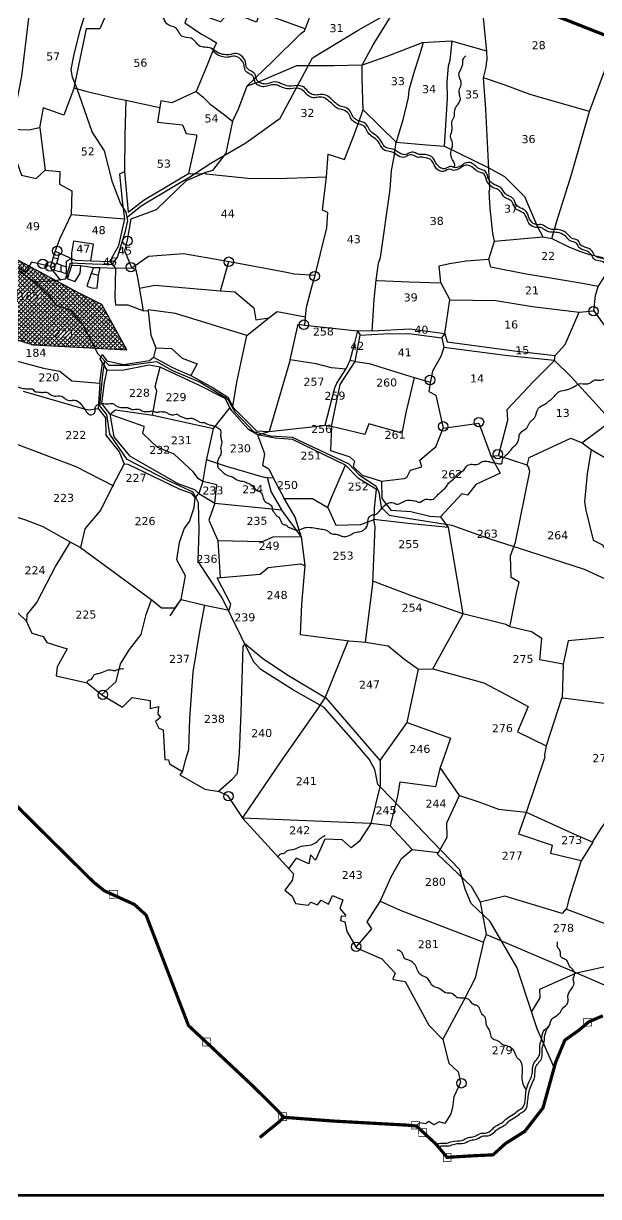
# Model space of a CAD drawing. Header units: inches. Extents: x 751857 to 764017, y 1648227 to 1660593.
# Drawn here: x 761081 to 762518, y 1648227 to 1651159 of the extents above; entities that cross this region are included whole.
import ezdxf
from ezdxf.enums import TextEntityAlignment as Align

# ---------------------------------------------------------------- set-up
doc = ezdxf.new("R2010")
doc.units = ezdxf.units.IN
doc.header["$MEASUREMENT"] = 0
doc.linetypes.add('ACAD_ISO02W100', pattern=[15, 12, -3])
for name, color, linetype in [('PLOT', 7, 'Continuous'), ('PLOT NO', 7, 'Continuous'), ('ROADS', 6, 'Continuous'), ('TANKS-STREAM', 4, 'Continuous'), ('VILLAGE', 30, 'Continuous'), ('VILLAGE BOUNDRY', 5, 'Continuous'), ('VILLAGE STONES', 240, 'Continuous')]:
    doc.layers.add(name, color=color, linetype=linetype)
doc.styles.get("Standard").update_dxf_attribs({"font": 'verdana_0.ttf'})

msp = doc.modelspace()

# ---------------------------------------------------------------- hatches: boundary and pattern name
at = {"layer": 'VILLAGE', "linetype": 'Continuous'}
h = msp.add_hatch(dxfattribs=at)
h.set_pattern_fill('SACNCR', color=256, scale=81.610896, angle=1.5303, style=0)
h.set_pattern_definition([(46.53031993, (7359.669, -7359.669), (-5.552641114, 5.263678017), []), (46.53031993, (7365.0774, -7359.525), (-5.552641114, 5.263678017), [0, -7.651021475])])
edge = h.paths.add_edge_path()
edge.add_line((760932.6, 1650409.6), (761105.7, 1650355.1))
edge.add_line((761105.7, 1650355.1), (761339.9, 1650343))
edge.add_line((761339.9, 1650343), (761277.2, 1650455.9))
edge.add_line((761277.2, 1650455.9), (761217.5, 1650486.4))
edge.add_line((761217.5, 1650486.4), (761017.3, 1650594.1))
edge.add_line((761017.3, 1650594.1), (760932.9, 1650409.4))

# ---------------------------------------------------------------- linework, layer by layer
at = {"layer": 'PLOT'}
for p, q in [((762257.7, 1650614.9), (762378.8, 1650625.7)), ((762378.8, 1650625.7), (762401, 1650621.3)), ((762244, 1650569.2), (762257.7, 1650614.9)), ((762401, 1650621.3), (762445.3, 1650599.4)), ((762445.3, 1650599.4), (762473, 1650588.3)), ((762249.1, 1650549.8), (762244, 1650569.2)), ((762473, 1650588.3), (762495.2, 1650581.2)), ((762495.2, 1650581.2), (762529, 1650573.4)), ((762333.2, 1650532.9), (762249.1, 1650549.8)), ((762516.5, 1650501.3), (762544.9, 1650544.2)), ((762478, 1650509.1), (762333.2, 1650532.9)), ((762516.5, 1650501.3), (762478, 1650509.1)), ((762505.9, 1650440.5), (762510.6, 1650478.7)), ((762510.6, 1650478.7), (762516.5, 1650501.3))]:
    msp.add_line(p, q, dxfattribs=at)
at = {"layer": 'PLOT', "color": 5, "const_width": 6}
msp.add_lwpolyline([(756654.3, 1652698.3), (764014, 1652698.3), (764014, 1648229.6), (756654.3, 1648229.6)], close=True, dxfattribs=at)
at = {"layer": 'PLOT'}
for points in [[(761173.7, 1651432.5), (761150.1, 1651268.1), (761144.4, 1651247), (761130.1, 1651251.8), (761099.6, 1651221.2), (761076.6, 1651026.6), (761050.4, 1650893.8), (760878.3, 1650900.4), (760731.2, 1650899.7), (760728.6, 1650910.4), (760706.5, 1650913.4), (760740, 1650957.8), (760764.7, 1651039.6), (760762.1, 1651103.4), (760788.3, 1651106.3), (760798.2, 1651149.4), (760896.3, 1651159.9), (760978.1, 1651288.9), (761150.4, 1651269.5)], [(762495.5, 1650938.5), (762416.5, 1650961.4), (762367, 1650975.7), (762347, 1650981), (762282.4, 1651005.1), (762230.4, 1651022.9), (762237.5, 1651049.7), (762237.8, 1651059.5), (762239.8, 1651067.7), (762239.1, 1651089.3), (762230.2, 1651171.9), (762228.2, 1651194.2), (762229, 1651209.5), (762230.4, 1651226.4), (762236.1, 1651258)], [(761335.6, 1651236.6), (761305.7, 1651194.1), (761294.4, 1651197.1), (761272.2, 1651145.2), (761238.3, 1651144.9), (761206.3, 1650993.4), (761182.4, 1650929.3), (761130.9, 1650947.9), (761121.5, 1650897.4), (761095.1, 1650891.9), (761050.3, 1650893.6)], [(761818.7, 1651224.7), (761815.1, 1651209.8), (761795.2, 1651171.5), (761785.2, 1651145.2), (761689.7, 1651179.2), (761672.8, 1651185.6), (761669.8, 1651181.1), (761663.7, 1651162.1), (761597.5, 1651187.7), (761591.6, 1651182.4), (761573.1, 1651162.7), (761496.3, 1651189.9), (761484.2, 1651160), (761525.7, 1651131.6), (761550.3, 1651118.9), (761563.7, 1651110.1), (761556.2, 1651094.6), (761537.5, 1651049), (761512.4, 1650988.9), (761529, 1650975.1), (761547.3, 1650957.1), (761556.6, 1650950.7), (761579.9, 1650932.5), (761603.4, 1650914.1)], [(762239.1, 1651089.3), (762162.5, 1651111.3), (762151, 1651114.6), (762077.4, 1651110.5), (761988.7, 1651076.2), (761927, 1651054.4), (761857, 1651053.1), (761763, 1651052.6), (761666.1, 1651010.8), (761639.6, 1651002.1), (761618.4, 1650946.3), (761603.4, 1650914.1), (761586.6, 1650834.8), (761553.6, 1650790.9), (761533.8, 1650785.1), (761537.8, 1650783.1), (761641.5, 1650771.9), (761678.6, 1650771.1), (761740, 1650771.9), (761838.2, 1650775.2), (761842.4, 1650832.2), (761883.1, 1650818.9), (761907.9, 1650883.2), (761930.1, 1650943), (761927.2, 1651021.3), (761927, 1651054.4), (761954.6, 1651105.2), (762003.7, 1651184.1)], [(761639.6, 1651002.1), (761703.2, 1651063.3), (761773.8, 1651133.8), (761783.3, 1651140.6), (761785.2, 1651145.2)], [(762079.8, 1651110.7), (762071.9, 1651085.4), (762055.5, 1651033.1), (762044.3, 1650991.7), (762042, 1650973.7), (762029, 1650918.1), (762012.6, 1650861.7), (761930.1, 1650943)], [(762012.6, 1650861.7), (762088.1, 1650855.5), (762132.9, 1650851.8), (762140.3, 1650971), (762139.5, 1651011.7), (762143.4, 1651053), (762147.4, 1651067.2), (762152.2, 1651114.3)], [(762401, 1650621.3), (762413.9, 1650664.4), (762449.9, 1650780.9), (762495.5, 1650938.5), (762535.3, 1651045.7), (762554.4, 1651121.3)], [(762257.7, 1650614.9), (762253.6, 1650633.4), (762246.7, 1650697.1), (762245.4, 1650724.9), (762244.7, 1650738.6), (762246.4, 1650744.8), (762236.4, 1650944.2), (762230.4, 1651022.9)], [(761207.2, 1650997.9), (761236.7, 1650989.3), (761307.4, 1650973.1), (761337.1, 1650966.8), (761421.9, 1650948.8)], [(761512.4, 1650988.9), (761452.3, 1650960.2), (761424.4, 1650965.7), (761416.5, 1650912.3), (761478.6, 1650904.9), (761487.9, 1650883.6), (761513.7, 1650880.4), (761513.7, 1650874.4), (761493.3, 1650783.5), (761524.9, 1650783.2), (761533.8, 1650785.1)], [(761337.1, 1650966.8), (761334.1, 1650879.4), (761333.4, 1650788.6), (761342.7, 1650687.2), (761382.5, 1650717.8)], [(761121.8, 1650897.4), (761135.9, 1650792), (761172.5, 1650788.3), (761171.5, 1650757.3), (761202.5, 1650740.4), (761200.4, 1650681), (761172.3, 1650620.8), (761159.6, 1650587.5), (761148.6, 1650551.4), (761101.3, 1650562.1), (761086.9, 1650536.6), (761016.8, 1650582.4), (760982, 1650608.9), (760970.7, 1650733), (760984.6, 1650824.7), (761042.1, 1650821.4), (761066, 1650808.2), (761076.5, 1650779.5), (761112.7, 1650771.2), (761136.2, 1650792.7)], [(761952.5, 1650389.5), (761957.4, 1650468.6), (761962.4, 1650517.4), (761968.1, 1650559.2), (761972.8, 1650574), (761997.1, 1650744), (762001, 1650791.1), (762007, 1650825.6), (762012.6, 1650861.7)], [(762132.9, 1650851.8), (762243.8, 1650797.9), (762283.1, 1650776), (762332.9, 1650725.9), (762365.6, 1650650.6), (762378.8, 1650625.7)], [(761164.9, 1650559.8), (761175.2, 1650554.5), (761189.2, 1650550.5), (761189, 1650564.2), (761201.5, 1650571.3), (761201.8, 1650554.5), (761224.3, 1650553.9), (761256.5, 1650549), (761271.9, 1650549), (761310.8, 1650547.1), (761352.2, 1650547.9), (761334.9, 1650590.6), (761341.5, 1650617.1), (761350.4, 1650670), (761413.5, 1650693.3), (761488.8, 1650766.1), (761533.8, 1650785.1)], [(761200.4, 1650681), (761334.6, 1650670.6), (761328.6, 1650715), (761322.2, 1650782.8), (761333.4, 1650788.6)], [(761352.2, 1650547.9), (761394, 1650576.8), (761481.2, 1650583.8), (761596, 1650563.3), (761738.7, 1650536.8), (761757.7, 1650532.9), (761810.3, 1650529.7), (761823.5, 1650583.5), (761839.4, 1650648.2), (761841.2, 1650686.1), (761828.6, 1650692.1), (761838.2, 1650775.2)], [(761382.5, 1650717.8), (761493.3, 1650783.5)], [(761160.3, 1650589.5), (761210.6, 1650567.3), (761249.7, 1650565.5), (761297.3, 1650563.4), (761319.3, 1650603.9), (761334.6, 1650670.6)], [(761249.7, 1650565.5), (761256, 1650607.4), (761206.1, 1650614.9), (761201.2, 1650584.2), (761201.5, 1650571.3)], [(761158.5, 1650552.2), (761164.9, 1650559.8), (761168.4, 1650570.2), (761153.9, 1650572.6)], [(761168.4, 1650570.2), (761171.3, 1650584.7)], [(761962.4, 1650517.4), (761965.3, 1650516), (762044.8, 1650513.2), (762123.5, 1650510), (762119.4, 1650553), (762145.2, 1650558.6), (762187.5, 1650565.5), (762244, 1650569.2)], [(761159.1, 1650541.8), (761158.5, 1650552.2), (761148.5, 1650547.7)], [(761148.6, 1650551.4), (761148.5, 1650547.7), (761174, 1650516.4)], [(761159.1, 1650541.8), (761175.2, 1650538.1), (761175.2, 1650554.5)], [(761175.2, 1650538.1), (761189.2, 1650533.2), (761189.2, 1650550.5)], [(761189.2, 1650533.2), (761191.1, 1650520.6), (761201.8, 1650554.5)], [(761191.1, 1650520.6), (761210.3, 1650514.1), (761223, 1650534.7), (761224.3, 1650553.9)], [(761256.5, 1650549), (761250.8, 1650533.4), (761239.6, 1650502.2), (761251.7, 1650497.8), (761265.6, 1650497.3), (761268.7, 1650529), (761250.8, 1650533.4)], [(761268.4, 1650529), (761273.3, 1650548.9)], [(761297.3, 1650563.4), (761310.8, 1650547.1)], [(761310.8, 1650547.1), (761309.6, 1650473.4), (761310.9, 1650455), (761342.3, 1650455), (761381, 1650440.7), (761367.9, 1650519.1), (761362.7, 1650542.8), (761352.2, 1650547.9)], [(761371.5, 1650497.4), (761409.3, 1650504.2), (761573.1, 1650490.3), (761594.1, 1650563.6)], [(761573.1, 1650490.3), (761609.2, 1650487.8), (761656.9, 1650447.9), (761661.6, 1650417.8), (761694.4, 1650422.6), (761714.8, 1650438.7), (761785.5, 1650425.3), (761788.1, 1650449.2), (761801.5, 1650500.6), (761810.3, 1650529.7)], [(762123.5, 1650510), (762146.6, 1650468.1), (762261, 1650465.9), (762353.1, 1650451), (762469.4, 1650437.2)], [(762133.6, 1650382.6), (762146.6, 1650468.1)], [(761604.2, 1650201.5), (761614, 1650262.3), (761639, 1650378.5), (761461, 1650434), (761392.7, 1650443), (761392.8, 1650439.4), (761381, 1650440.7)], [(761392.8, 1650439.4), (761399.2, 1650380), (761411.8, 1650347.8), (761406.2, 1650324.9)], [(761639, 1650378.5), (761694.4, 1650422.6)], [(761747.6, 1650317.7), (761767.8, 1650407.2), (761784.2, 1650404.6), (761785.5, 1650425.3)], [(762476.2, 1650110.6), (762515, 1650139.6), (762549.7, 1650165.1), (762503.6, 1650216), (762447.5, 1650277.5), (762407.8, 1650315.9), (762409.5, 1650328.5), (762434.5, 1650356.4), (762469.4, 1650437.2), (762505.9, 1650440.5), (762532.2, 1650404.8)], [(761784.2, 1650404.6), (761916.1, 1650390.4), (761906.5, 1650353.9), (761896.4, 1650316.1), (761886.8, 1650294.8)], [(761916.1, 1650390.4), (761922.7, 1650380), (761980.7, 1650382.6), (762043.8, 1650383.6), (762126.5, 1650372.7), (762133.6, 1650382.6), (762046.5, 1650394.7), (761952.5, 1650389.5), (761916.1, 1650390.4)], [(761834.6, 1650154.4), (761850.8, 1650151.4), (761872.6, 1650256.4), (761910.2, 1650314), (761922.7, 1650380)], [(762126.5, 1650372.7), (762131.2, 1650349), (762123.6, 1650326.6), (762103.4, 1650290), (762097.1, 1650260.7), (762093.8, 1650238.6), (762111.2, 1650230), (762129.9, 1650147.3), (762219.1, 1650159.8), (762250, 1650076.5)], [(762133.6, 1650382.6), (762139.8, 1650363.2), (762307.4, 1650340.4), (762409.5, 1650328.5)], [(761278.9, 1650310.8), (761273.3, 1650320.1), (761278.1, 1650330.9), (761289.3, 1650315.8), (761331.5, 1650306.6), (761396.1, 1650316.4), (761406.2, 1650324.9), (761451.6, 1650299.2), (761482.2, 1650285.9), (761499.2, 1650278.6), (761555.5, 1650248.2), (761591.5, 1650224.5), (761606, 1650198.3), (761663.7, 1650140.4), (761695.3, 1650138.8), (761831.8, 1650154.2), (761834.6, 1650154.4), (761859.2, 1650248.2), (761864.3, 1650259.3), (761886.8, 1650294.8), (761850.9, 1650298.1), (761812.2, 1650308), (761747.6, 1650317.7), (761695.3, 1650138.8)], [(761411.8, 1650347.8), (761451.3, 1650346.2), (761478, 1650322.5), (761515, 1650307.7), (761499.3, 1650278.5)], [(762407.8, 1650315.9), (762291.6, 1650328.2), (762131.2, 1650349)], [(761047.2, 1650319.9), (761131.4, 1650296.7), (761172, 1650289.6), (761202, 1650265.7), (761271.9, 1650259.9), (761267.5, 1650195.6)], [(761272, 1650260.1), (761278.9, 1650310.8), (761289.9, 1650292.3), (761282.9, 1650261.3), (761276.5, 1650208.5), (761297.3, 1650182), (761307.3, 1650125.7), (761346, 1650078.1), (761466.8, 1650009.1), (761508.9, 1649994.1), (761521.2, 1649982.4)], [(761403.3, 1650179.6), (761414.4, 1650239.8), (761410.3, 1650251.3), (761422.4, 1650299.9), (761395.6, 1650305), (761327.7, 1650291.6), (761289.9, 1650292.4)], [(761910.2, 1650314), (761896.4, 1650316.1)], [(761910.2, 1650314), (761945.1, 1650308.9), (762025.2, 1650284.1), (762057.5, 1650274), (762097.5, 1650262.4)], [(762268.2, 1650077.6), (762291.6, 1650167), (762289.7, 1650193.8), (762355.4, 1650263.9), (762407.8, 1650315.9)], [(762499.5, 1650093.7), (762609.3, 1650029.4), (762646.9, 1650027.2), (762679.4, 1650051), (762749.4, 1650047.8), (762753.1, 1650020.9), (762816.9, 1650015.5), (762832.2, 1650249.4), (762802.6, 1650298), (762767.2, 1650319.6)], [(761422, 1650300.1), (761520, 1650255), (761583.9, 1650221.8), (761597.2, 1650197.9)], [(762057.5, 1650274), (762047.4, 1650231.1), (762036.9, 1650189.7), (762026.6, 1650134.3), (761943.9, 1650157.6), (761934.2, 1650131), (761850.8, 1650151.4), (761848, 1650091.7), (761896.3, 1650075.8), (761908.1, 1650065), (761904.7, 1650051.5), (761927.6, 1650030), (761975.3, 1650014.4), (761976.1, 1649971.5), (761998.6, 1649942.5), (762048.8, 1649938.7), (762096.2, 1649927), (762123.4, 1649925.2)], [(761080.5, 1650239.5), (761233, 1650195.5), (761244, 1650192.8), (761267.6, 1650196.2), (761285.9, 1650173.1), (761287.4, 1650129.6), (761320.7, 1650087.6), (761333.1, 1650057.8), (761303, 1650000.8), (761274.8, 1649943.1), (761234.9, 1649895.9), (761223.9, 1649849), (761403.1, 1649716.9), (761426.1, 1649698.3), (761460.1, 1649698.3), (761475.3, 1649718.6), (761534, 1649704.4), (761594.9, 1649692.5), (761599.3, 1649707.5), (761564.8, 1649772.9), (761672.5, 1649782), (761692.2, 1649799.2), (761773.1, 1649807.8), (761784.4, 1649804.1), (761775.6, 1649706.9), (761772.2, 1649631.2), (761894.7, 1649615.7), (761935.9, 1649612.3), (761992, 1649603.2), (762034, 1649569.3), (762067.9, 1649544.6), (762104.3, 1649545.4), (762231.5, 1649510.4), (762300.8, 1649473.7), (762342.4, 1649451.5), (762315.1, 1649388.3), (762387.4, 1649353.1), (762382.8, 1649330.5), (762383.5, 1649324.6), (762337.7, 1649188.9), (762318.2, 1649133.5), (762402.2, 1649104.6), (762398, 1649084.7), (762474.6, 1649066.5), (762443.2, 1648970.3), (762437.5, 1648945.3), (762639.2, 1648869.7)], [(761559.6, 1649959.3), (761564.4, 1650005.2), (761529.2, 1650013.9), (761518.9, 1650020.5), (761505.4, 1650038.1), (761457.4, 1650082.1), (761414.9, 1650099.9), (761379.6, 1650133.5), (761382.7, 1650149.3), (761382.7, 1650151), (761311.7, 1650176.7), (761297, 1650181.9), (761310.8, 1650193.2), (761404.4, 1650179.7), (761555.6, 1650146.5)], [(761841, 1649948.4), (761852, 1649975.8), (761885.9, 1650054.9), (761753.5, 1650118.6), (761710.3, 1650121.9), (761666.2, 1650130.2), (761643.4, 1650144.2), (761620.8, 1650169), (761601.8, 1650190.4), (761596.9, 1650198.7), (761555.3, 1650146.4), (761553.7, 1650138.1), (761538, 1650066.5), (761528.8, 1650011.4), (761519.3, 1649983.7)], [(761666.2, 1650130.2), (761695.3, 1650138.8)], [(761666.2, 1650130.2), (761680.6, 1650090.3), (761683.5, 1650082.3), (761678.8, 1650054.4), (761694.2, 1650045.6), (761705.1, 1650023.2)], [(761975.3, 1650014.4), (762032.1, 1650021.2), (762039.3, 1650023.5), (762047.7, 1650041.9), (762076.3, 1650050.5), (762071.3, 1650067), (762104.5, 1650095.1), (762111.8, 1650100.5), (762129.9, 1650147.3)], [(761064.6, 1650107.1), (761212, 1650051.2), (761305.9, 1650002.7)], [(762339.7, 1650054.1), (762344.6, 1650073.8), (762448.3, 1650122), (762476.6, 1650110.3), (762499.5, 1650093.7), (762489.8, 1650032.9), (762483.1, 1649962.6), (762486, 1649942.5), (762504.3, 1649866.9), (762527.8, 1649855.9), (762564.8, 1649788.7), (762547.5, 1649752.7), (762582.4, 1649723.8)], [(761690.7, 1650023.7), (761685.5, 1650022.8), (761588.8, 1650051.7), (761538.4, 1650068)], [(762297.1, 1649654.1), (762312.9, 1649735), (762319.8, 1649762), (762299.9, 1649774.3), (762297.5, 1649828.3), (762310.1, 1649861.8), (762345.9, 1650038.8), (762342.9, 1650050.9), (762339.3, 1650054.5), (762268.2, 1650077.6), (762250, 1650076.5), (762271.7, 1650034.4), (762211.2, 1650006.7), (762190.9, 1649980), (762176, 1649983.1), (762123.4, 1649925.2), (762142.1, 1649898.8)], [(761331.7, 1650057.8), (761341.6, 1650057.3), (761449.6, 1650005.5), (761472, 1649994.4), (761500, 1649984.9), (761510.3, 1649972.6), (761519.3, 1649983.7), (761559.6, 1649959.6), (761726.9, 1649942.6), (761700.4, 1649989), (761690.7, 1650023.7), (761705.1, 1650023.2), (761732.2, 1649971.7), (761803.2, 1649971.6), (761841.3, 1649948.6), (761861.8, 1649904.8), (761924.4, 1649906), (761957, 1649919.2)], [(761957, 1649919.2), (761958, 1649946.8), (761963.5, 1649994), (761918.3, 1650021.1), (761885.9, 1650054.9)], [(761475.1, 1649718.5), (761486.4, 1649777.9), (761464, 1649818), (761471, 1649861), (761482.5, 1649895.5), (761496.3, 1649913.7), (761507.8, 1649948.6), (761510.1, 1649972.7)], [(761559.7, 1649959.5), (761544.6, 1649917), (761566.6, 1649866.6), (761572.7, 1649773.2)], [(761775.3, 1649876.2), (761760.4, 1649925), (761731.3, 1649972.7)], [(761011, 1649942.1), (761086, 1649917.8), (761129.4, 1649901.5), (761202.4, 1649860.3), (761224, 1649848.9)], [(761775.1, 1649876), (761726.6, 1649942.2)], [(762104, 1649545.4), (762160.8, 1649647.9), (762179.8, 1649682.7), (762142.7, 1649898.9), (762041.9, 1649908.6), (761955.7, 1649919), (761959.1, 1649900.2), (761953, 1649760.6)], [(761197.6, 1649862.7), (761161.8, 1649803.9), (761114.3, 1649712.6), (761089.5, 1649681.3), (761088.6, 1649665)], [(761565.8, 1649866.6), (761678, 1649864), (761705.1, 1649875.7), (761775, 1649876.2), (761784.4, 1649804.1)], [(762429.8, 1649557.2), (762371.4, 1649568.3), (762375.8, 1649621.6), (762350.2, 1649638.4), (762296.2, 1649650.9), (762286, 1649656.4), (762178.7, 1649683.2), (762052.7, 1649727.6), (761953.8, 1649765.1), (761935, 1649612)], [(761275.9, 1649481), (761312.6, 1649514.3), (761323.8, 1649557.7), (761346.2, 1649594.2), (761375.3, 1649631.1), (761387.9, 1649681.1), (761401.5, 1649717.7)], [(761447.5, 1649678.2), (761474.8, 1649718.2)], [(762943, 1649387.6), (762791.3, 1649416.9), (762688.5, 1649438.9), (762697.1, 1649541.3), (762706.4, 1649714.3), (762638.8, 1649718.8), (762582.4, 1649723.9), (762569.3, 1649627.4), (762441.6, 1649615.6), (762429.5, 1649557.6), (762426.9, 1649471.3)], [(761051.4, 1649700.8), (761088.2, 1649665.7), (761101.8, 1649634.4), (761130.4, 1649626.7), (761139.8, 1649611.1), (761190.3, 1649596), (761165.6, 1649550.5), (761163.4, 1649527.9), (761240.3, 1649510.5), (761277.1, 1649480.2), (761328.7, 1649449.5), (761352.9, 1649473.8), (761397.8, 1649466.8), (761398, 1649446.8), (761418.9, 1649451.5), (761417, 1649433.5), (761423.8, 1649423.9), (761411.3, 1649413.6), (761419.5, 1649396.9), (761430, 1649393.3), (761434.2, 1649319.1), (761443.2, 1649317.8), (761446.5, 1649308), (761478.8, 1649289.3), (761471.8, 1649280.7), (761534, 1649244.5), (761570.4, 1649238.6), (761591.2, 1649229.2), (761629.3, 1649171.8), (761755.6, 1649033.1), (761752.5, 1649016.2), (761734.1, 1648992), (761752.4, 1648977.4), (761761.1, 1648958.9), (761792.7, 1648955.3), (761799.5, 1648962.3), (761815.6, 1648956.1), (761825, 1648967.4), (761842.9, 1648957.5), (761853.1, 1648978.8), (761879.1, 1648967.9), (761871.6, 1648946.8), (761885.6, 1648930), (761884.6, 1648926.8), (761874.9, 1648927), (761873.4, 1648916.7), (761883.9, 1648913.6), (761888.8, 1648888.7), (761913.6, 1648848), (761976.7, 1648820.9), (762010.1, 1648784.9), (762004.3, 1648770.6), (762005.6, 1648769.1), (762034.6, 1648764.4), (762093.5, 1648655.1), (762128.9, 1648619.4), (762143.9, 1648560), (762167.1, 1648538.6), (762172.6, 1648511.7), (762156.7, 1648475.6), (762153, 1648448.9), (762148.6, 1648433), (762134, 1648408.9), (762119.8, 1648413.3), (762106.2, 1648406), (762093.7, 1648413.9), (762085.3, 1648408.4), (762070.2, 1648411), (762062.6, 1648402.6)], [(761479, 1649289.5), (761486.2, 1649317.1), (761494.3, 1649344.2), (761497.3, 1649421.3), (761505.5, 1649537.6), (761522.5, 1649643.8), (761534.1, 1649705.2)], [(761567.6, 1649239.1), (761602.7, 1649270), (761616.3, 1649284.3), (761621, 1649336), (761624.8, 1649436.8), (761630.2, 1649601.7), (761635.4, 1649608.5), (761678.6, 1649572.3), (761739.5, 1649531.5), (761836.2, 1649473), (761972.5, 1649315.6), (761972.4, 1649254.4), (761949.4, 1649159), (761628.3, 1649172), (761725.5, 1649315.9), (761815.2, 1649443.5), (761834.8, 1649473.1), (761892.3, 1649615.9)], [(761972.1, 1649316.3), (762039.8, 1649411.7), (762068.5, 1649544.7)], [(762502.7, 1649112.3), (762524.7, 1649146.6), (762533.3, 1649160), (762578.1, 1649224.3), (762625.3, 1649332), (762635.3, 1649358.4), (762678.7, 1649409.5), (762688.6, 1649438.9), (762428.8, 1649472.3), (762425.7, 1649471.5), (762387.3, 1649353.1)], [(762039.7, 1649411.8), (762148.2, 1649372.6), (762131.6, 1649323.7), (762121.2, 1649296.6), (762110.4, 1649250.3), (762021.8, 1649262.5), (762015.4, 1649228.2), (761997.3, 1649153.3), (761949.1, 1649159.1), (761935.3, 1649137.9), (761919.5, 1649113.8), (761899.8, 1649098.4), (761877.2, 1649118.1), (761833.9, 1649120.2), (761811, 1649067.5), (761798.2, 1649080.5), (761793.8, 1649058.6), (761762.7, 1649072), (761743.4, 1649045.7)], [(762052.4, 1649094.2), (762118, 1649086.7), (762140.1, 1649124.8), (762138.6, 1649160.8), (762170.7, 1649229.2), (762121.9, 1649298.6)], [(762170.8, 1649229.3), (762218.9, 1649213.3), (762268.2, 1649195.1), (762337.4, 1649187.5), (762450.6, 1649135.9), (762503.4, 1649112.6), (762474.4, 1649066)], [(761911.8, 1648849), (761951.6, 1648896.1), (761940.1, 1648913.3), (761972.3, 1648964.4), (762000.2, 1649025.7), (762025.4, 1649071.7), (762052.4, 1649094.2), (761996.5, 1649154.4)], [(761972.1, 1648964.5), (762022.5, 1648942.3), (762230.5, 1648862.8), (762238.1, 1648882.6), (762223.1, 1648962.1), (762200.2, 1649001.8), (762115.9, 1649082.7), (762117.4, 1649087)], [(762437.3, 1648945.4), (762427.2, 1648933.8), (762284.1, 1648977.5), (762222.3, 1648962.4)], [(762237.6, 1648881.9), (762456.8, 1648788.2), (762556.5, 1648744.7)], [(762128.9, 1648619), (762181.3, 1648716.5), (762210.2, 1648773.5), (762231, 1648863)]]:
    msp.add_lwpolyline(points, dxfattribs=at)
at = {"layer": 'ROADS'}
for points in [[(761340.1, 1650674.3), (761375.5, 1650703), (761460.4, 1650753.3), (761494.1, 1650773.3), (761549.4, 1650809.3), (761636.8, 1650860.1), (761722.4, 1650921.9), (761777.3, 1651024.5), (761803.3, 1651073), (761917.2, 1651141.7), (761976.7, 1651175.4), (762001.4, 1651195.4), (762027.6, 1651201.4), (762047.5, 1651211.8), (762101.3, 1651340.2)], [(761071.8, 1650539.6), (761108.9, 1650513.3), (761115.1, 1650513.2), (761163.6, 1650517.4), (761186.3, 1650520.7), (761194.6, 1650545.3), (761198.6, 1650560.7), (761254, 1650558), (761303.2, 1650556.3), (761316.6, 1650574.9), (761336.4, 1650639.3), (761341.8, 1650665.8), (761337.6, 1650687.1), (761323.8, 1650709.5), (761303.3, 1650762.3), (761283.6, 1650840.3), (761253.3, 1650888.2), (761215.8, 1650995.4), (761203.5, 1651024.7), (761200.1, 1651043.7), (761206.9, 1651078), (761223.3, 1651142.2), (761242.7, 1651205.9)], [(761108.9, 1650513.3), (761145.1, 1650479), (761161.5, 1650455.6), (761197.3, 1650442.9), (761229.4, 1650405.4), (761266.9, 1650332.8), (761294.2, 1650304.5), (761344.5, 1650304.3), (761413.3, 1650314.1), (761453.7, 1650291.1), (761522.6, 1650261.8), (761573.6, 1650230.9), (761591, 1650220.4), (761609.7, 1650187.7), (761643.3, 1650152.4), (761656.3, 1650138.7), (761699.3, 1650127.7), (761752.3, 1650124.7), (761834.5, 1650086.1), (761894, 1650058.2), (761920.3, 1650029.9), (761961.1, 1650002.7), (761969, 1649987.4), (761974.5, 1649949.8), (761994.7, 1649929.6), (762025, 1649924.8), (762114.4, 1649910.5), (762151.1, 1649904.7), (762246.6, 1649870.9), (762343, 1649839.7), (762481.9, 1649794.8), (762577.3, 1649750.7)], [(762407.1, 1648549.2), (762364.2, 1648645.9), (762321.9, 1648775.2), (762314.4, 1648798.4), (762247, 1648914.2), (762199.8, 1648958.7), (762184.4, 1648995.2), (762171.6, 1649043.1), (762080.9, 1649137.6), (762004.5, 1649217.1), (761966.3, 1649256.9), (761958.8, 1649294), (761945.2, 1649320.1), (761905.5, 1649365.4), (761832.5, 1649448.8), (761755.6, 1649491.9), (761674.3, 1649544.1), (761656.4, 1649562.4), (761625.2, 1649626.2), (761577.9, 1649722.9), (761517.3, 1649814.1), (761520.2, 1649892.5), (761518.9, 1649960.2), (761505.5, 1649987.1), (761439.9, 1650017.5), (761340.3, 1650068.7), (761296.8, 1650132.3), (761289.6, 1650180.9), (761271.9, 1650202.8), (761279.8, 1650281.5), (761284.4, 1650314.7)], [(762350.6, 1648687.6), (762371.9, 1648723.2), (762371.5, 1648745.1), (762462.7, 1648785.6), (762534.7, 1648801.9), (762591.3, 1648828.7), (762607.6, 1648829.6), (762613.8, 1648830.1)]]:
    msp.add_lwpolyline(points, dxfattribs=at)
at = {"layer": 'TANKS-STREAM'}
for points in [[(763230.6, 1650468.3), (763216.2, 1650471.4), (763202.5, 1650469.8), (763189.4, 1650471.4), (763178.4, 1650476.4), (763169.1, 1650477.8), (763155, 1650477), (763146.7, 1650477), (763133.1, 1650485.2), (763116.5, 1650487.8), (763096.1, 1650486.4), (763076.2, 1650494.3), (763069.6, 1650495.9), (763057.6, 1650496.6), (763049.7, 1650495.5), (763027.8, 1650500.2), (763022.3, 1650502.4), (763012.8, 1650502.9), (762993.5, 1650500.6), (762978.1, 1650504.9), (762958.7, 1650507.9), (762952.5, 1650507.2), (762939.5, 1650514.5), (762930, 1650515.2), (762917.8, 1650515), (762904.3, 1650520.7), (762879, 1650520.9), (762875.2, 1650518.3), (762863.6, 1650516.8), (762854.5, 1650515.8), (762844.5, 1650517.2), (762832.6, 1650515.9), (762823.3, 1650512.9), (762804.8, 1650514), (762793.2, 1650513.6), (762780.4, 1650509.2), (762772.3, 1650507.7), (762764, 1650510.1), (762753.6, 1650509.6), (762738.6, 1650506.8), (762720.7, 1650510.9), (762698.8, 1650509.2), (762687.1, 1650510.9), (762676.9, 1650512), (762660.4, 1650512.8), (762643.2, 1650513.3), (762634.3, 1650516.6), (762626.6, 1650519.5), (762618.5, 1650521.1), (762609.1, 1650520.7), (762597.5, 1650523.7), (762583.9, 1650527.1), (762558.1, 1650534.5), (762551.3, 1650540.2), (762549.6, 1650542.8), (762539.5, 1650548), (762535.3, 1650557.1), (762518.9, 1650565.3), (762505.2, 1650571.2), (762498, 1650583), (762479.2, 1650593), (762469, 1650598.9), (762463.1, 1650609.2), (762446.6, 1650615.2), (762441.2, 1650620.5), (762428.5, 1650631.6), (762411.2, 1650636.6), (762392.6, 1650638.2), (762380.7, 1650644.7), (762373.9, 1650648.5), (762360.9, 1650649), (762343.8, 1650659.4), (762334.9, 1650679.8), (762323.2, 1650689), (762311.6, 1650695), (762303.4, 1650709.9), (762299.3, 1650715.5), (762288, 1650721.5), (762280.6, 1650727), (762269, 1650742.1), (762257.2, 1650747.4), (762245.9, 1650754.8), (762240.1, 1650761.3), (762231.8, 1650782.1), (762216.6, 1650788.3), (762210.3, 1650792.6), (762198.3, 1650802), (762187.2, 1650804.5), (762180.6, 1650802.7), (762172.5, 1650797.2), (762167.2, 1650794.1), (762152.7, 1650791.9), (762146, 1650794.4), (762131.9, 1650789.1), (762124.1, 1650789.1), (762110.4, 1650799.1), (762097, 1650819.4), (762087.7, 1650822.4), (762075, 1650824.6), (762065.4, 1650824.3), (762057.1, 1650828.3), (762044.8, 1650829.5), (762032.8, 1650824.1), (762017.7, 1650827.5), (761999.9, 1650837.9), (761983.6, 1650841.3), (761970.7, 1650858.3), (761962.6, 1650868.4), (761954.2, 1650874.6), (761942.8, 1650884.7), (761935.4, 1650897.9), (761927.1, 1650904.5), (761918.6, 1650907.3), (761910.3, 1650910.6), (761900.3, 1650919.9), (761893.7, 1650932.5), (761879.4, 1650942.9), (761865.2, 1650946.8), (761855.5, 1650954.7), (761845.2, 1650964), (761830.4, 1650973.7), (761814.5, 1650973.6), (761801.9, 1650973.6), (761790.6, 1650979.7), (761779.4, 1650991.5), (761768.8, 1650996.2), (761740.4, 1650995.4), (761722.5, 1651001), (761712.2, 1651005.1), (761689, 1651002), (761681.9, 1651000.5), (761669.9, 1651003.3), (761660.5, 1651010.4), (761655.4, 1651026.1), (761641.5, 1651035.3), (761635, 1651042.2), (761632.2, 1651055.2), (761629.2, 1651063), (761609.5, 1651076.7), (761590.8, 1651074.1), (761576.4, 1651075.8), (761558.9, 1651086.4), (761552.1, 1651095), (761523.1, 1651101.5), (761509.1, 1651114.7), (761500.1, 1651121.6), (761477.1, 1651127), (761462, 1651147.4), (761439.2, 1651157.4), (761430.1, 1651173.4), (761420.2, 1651180.8), (761408.6, 1651187.8), (761400.9, 1651210.4), (761394.6, 1651219.7), (761388.8, 1651224.8), (761386.2, 1651229.6)], [(762156.2, 1650798.8), (762158.8, 1650803.6), (762156, 1650812.5), (762150.2, 1650823.7), (762148.9, 1650836), (762153.2, 1650857.7), (762152.1, 1650864.1), (762147.9, 1650875.2), (762150.6, 1650886.5), (762152.1, 1650896.2), (762151.6, 1650913.6), (762157.6, 1650927.1), (762159.4, 1650945.7), (762164.1, 1650953.4), (762172.8, 1650968.6), (762170.9, 1650980.5), (762169.8, 1650991.4), (762174, 1651003.1), (762173.8, 1651015.6), (762169, 1651031.7), (762178.6, 1651056.8), (762179, 1651067.9), (762181.7, 1651072.9), (762186.1, 1651077.5)], [(759580.7, 1651010.1), (759589.4, 1651005.4), (759603.6, 1651005.4), (759618.3, 1650999.1), (759626.6, 1650992.2), (759633.1, 1650989.8), (759643.9, 1650989.6), (759662.6, 1650980.1), (759667.6, 1650976.6), (759676.4, 1650973.7), (759687.8, 1650974.1), (759698.6, 1650966.9), (759705.3, 1650959.9), (759718.1, 1650956.1), (759724.3, 1650954), (759734.4, 1650946.1), (759739.3, 1650938.1), (759750.1, 1650931.7), (759759.1, 1650930.5), (759770, 1650917.9), (759775.5, 1650911.4), (759788.6, 1650904.6), (759814.3, 1650884.4), (759821.2, 1650879.7), (759825.5, 1650877.5), (759831.6, 1650871.2), (759846.5, 1650865.1), (759856, 1650853.8), (759863.1, 1650847.6), (759872.4, 1650840.2), (759870.2, 1650830.6), (759876.7, 1650815.4), (759881.6, 1650804.2), (759882.3, 1650795.1), (759893.1, 1650789.2), (759897.6, 1650783.2), (759899.2, 1650776.7), (759906.9, 1650769.1), (759912.2, 1650768.5), (759917, 1650768.6), (759922.2, 1650768.7), (759932, 1650771.7), (759939.7, 1650771.2), (759943.9, 1650768.8), (759955.6, 1650767.5), (759960.4, 1650768.5), (759976.5, 1650758.4), (759975.5, 1650747.7), (759977.2, 1650740.2), (759974.5, 1650730.5), (759975.1, 1650723), (759973.6, 1650710.6), (759977.9, 1650703.3), (759981.5, 1650696.2), (759989.1, 1650688.7), (759997.1, 1650686.5), (760002, 1650678.4), (760004.1, 1650662.7), (760004.8, 1650650.7), (760004.5, 1650642.3), (760007.9, 1650635.8), (760008.5, 1650630.1), (760012.8, 1650625.4), (760016.3, 1650614.7), (760019.4, 1650608.9), (760030.1, 1650606.9), (760044.8, 1650599.1), (760049.4, 1650593.9), (760065.6, 1650589.2), (760071.6, 1650587.4), (760079.5, 1650582.1), (760086.5, 1650578.2), (760089.8, 1650575.5), (760094.5, 1650574.1), (760105.5, 1650569.2), (760111.2, 1650566.3), (760119.6, 1650565.8), (760125.9, 1650564.1), (760132.1, 1650560.8), (760136.5, 1650554.9), (760139.1, 1650552.1), (760141.8, 1650549.7), (760146.5, 1650547.5), (760152.6, 1650546.3), (760157.1, 1650542.6), (760160.2, 1650538.8), (760163.7, 1650536.1), (760171.1, 1650529), (760175.8, 1650528), (760185, 1650522.9), (760194.3, 1650518.8), (760205.1, 1650522.2), (760213.1, 1650523.3), (760225, 1650523.6), (760234.9, 1650529.9), (760244, 1650533.7), (760253.4, 1650534.9), (760263.3, 1650532.9), (760272.6, 1650536.9), (760277.8, 1650537.9), (760288, 1650538.5), (760295.4, 1650538.7), (760303.9, 1650537.3), (760323.6, 1650532), (760341.8, 1650538.7), (760352.2, 1650538.4), (760361.6, 1650535.6), (760366.5, 1650533.9), (760371, 1650533.7), (760375.1, 1650533.8), (760381.2, 1650536.6), (760386.9, 1650537.8), (760392.1, 1650537.9), (760403.3, 1650537.2), (760406.9, 1650535.9), (760422.5, 1650542.5), (760427.3, 1650543.3), (760446.5, 1650540.7), (760455.7, 1650542.7), (760466.8, 1650547.6), (760478.2, 1650550.1), (760488.6, 1650548.8), (760494.8, 1650546.4), (760502.7, 1650546.7), (760516.1, 1650551.3), (760529.3, 1650555.2), (760540.5, 1650558.7), (760545.3, 1650557.6), (760552.9, 1650556.5), (760558.5, 1650555.5), (760563.6, 1650551.2), (760569.2, 1650543.4), (760573, 1650534.9), (760579.2, 1650524.7), (760581.5, 1650520.5), (760581.8, 1650511.9), (760579.6, 1650501.5), (760579.5, 1650486.8), (760580.7, 1650478.3), (760579.6, 1650470.1), (760576.6, 1650464.2), (760574.1, 1650446.7), (760575.2, 1650435.8), (760574.8, 1650428.1), (760572.4, 1650422.5), (760572.9, 1650403.3), (760573.1, 1650390.6), (760575.9, 1650377), (760576.3, 1650372.9), (760576.9, 1650368.6), (760576.8, 1650357.4), (760580.6, 1650348.8), (760580.6, 1650343.8), (760581.8, 1650339.7), (760583, 1650337.2), (760584.4, 1650331.4), (760587.1, 1650326), (760594.3, 1650327.1), (760598.5, 1650327.9), (760604.5, 1650326.9), (760608.5, 1650326.9), (760620.8, 1650334.7), (760628.3, 1650336.8), (760634, 1650337.7), (760641.1, 1650340.4), (760647, 1650344.4), (760656, 1650349), (760670.9, 1650351.5), (760677.8, 1650353.4), (760693.6, 1650347.1), (760704.8, 1650348.1), (760709.9, 1650349.3), (760722.1, 1650348.4), (760725.7, 1650346.9), (760732.9, 1650346), (760742.8, 1650337.6), (760754.8, 1650332.9), (760767.3, 1650333), (760772.5, 1650331), (760779, 1650328.3), (760786.9, 1650322.2), (760799.6, 1650316.3), (760810, 1650312.2), (760817.7, 1650308.2), (760823.5, 1650301.8), (760831, 1650297.5), (760841.6, 1650296.6), (760854.4, 1650285.4), (760859.8, 1650282.2), (760871.4, 1650280.8), (760877.6, 1650277.4), (760882.6, 1650274.9), (760891.4, 1650273.4), (760896.4, 1650273.4), (760906.2, 1650268.8), (760914.6, 1650263.7), (760920.4, 1650258.9), (760924.5, 1650256.5), (760934.9, 1650256.2), (760945.5, 1650251), (760950.4, 1650245.6), (760958.4, 1650240), (760961.6, 1650238.5), (760978.7, 1650237.6), (760982.5, 1650237.5), (760990.4, 1650234.3), (760993, 1650232.5), (761000.5, 1650228.7), (761010.8, 1650227.9), (761016.1, 1650225.5), (761023.6, 1650225), (761026.4, 1650226.9), (761026.3, 1650235.6), (761025.5, 1650242.7), (761025.6, 1650248), (761026, 1650253.1), (761027, 1650254.6), (761031.6, 1650254.9), (761041.9, 1650251.2), (761059.4, 1650251.9), (761073.9, 1650248.3), (761081.1, 1650246.6), (761087.7, 1650245.5), (761092.9, 1650245.3), (761105.8, 1650243.4), (761109, 1650239.1), (761113.3, 1650238), (761120, 1650237.2), (761129.3, 1650236.6), (761140.9, 1650236.4), (761148.9, 1650231), (761158.6, 1650227.5), (761176.4, 1650227.2), (761189.4, 1650217.8), (761203.2, 1650216.9), (761209.3, 1650217.2), (761225.3, 1650206.4), (761235.3, 1650193.1), (761243.5, 1650182.6), (761247.3, 1650180.4), (761249.3, 1650180.1), (761250.3, 1650180.2), (761255.1, 1650182.4), (761258.6, 1650184.7), (761260.5, 1650195.2), (761260.8, 1650198.7), (761264.2, 1650204.5), (761270.7, 1650207.5), (761281.9, 1650208.6), (761289.6, 1650207.8), (761297.7, 1650208.9), (761306.3, 1650207.9), (761312.9, 1650202.7), (761336.7, 1650198.7), (761341.7, 1650198.4), (761353.4, 1650194.1), (761357.3, 1650193.9), (761369.5, 1650194.4), (761379.1, 1650189.5), (761386.9, 1650188.7), (761396, 1650189), (761405.2, 1650189.9), (761414.2, 1650186.8), (761419, 1650187.7), (761430.9, 1650188.2), (761436, 1650187.5), (761445.4, 1650182.3), (761451.1, 1650180.2), (761456.4, 1650180.5), (761463, 1650182.3), (761470, 1650178.6), (761479.1, 1650175), (761485.2, 1650172.2), (761495.4, 1650171.6), (761504.3, 1650171.6), (761527.7, 1650161.2), (761530.8, 1650161.5), (761539.3, 1650158.3), (761548, 1650154.8), (761556.8, 1650152.8), (761566.7, 1650148.1), (761574.3, 1650138.2), (761573.9, 1650130.8), (761574, 1650125.2), (761576.1, 1650116.7), (761576.7, 1650111.4), (761573.7, 1650097), (761574.8, 1650089.7), (761573, 1650079), (761566.8, 1650066.3), (761566.2, 1650056.7), (761567.2, 1650048.6), (761570.1, 1650045.3), (761576.9, 1650040), (761583.9, 1650033), (761588.1, 1650030.5), (761604.7, 1650024.3), (761621.4, 1650015.2), (761632, 1650013.9), (761641.9, 1650009.3), (761649.9, 1650005.8), (761661.1, 1649993.8), (761666.3, 1649990.3), (761674.4, 1649986.6), (761684.9, 1649963.4), (761686.8, 1649962.2), (761697.7, 1649956.6), (761701.4, 1649951.2), (761702.9, 1649943.6), (761710.1, 1649932.4), (761713, 1649928.6), (761719.2, 1649924.7), (761728.8, 1649907.4), (761738, 1649904.3), (761744.6, 1649899), (761747.4, 1649898.2), (761757.6, 1649893.8), (761765.3, 1649892.3), (761778.2, 1649896.3), (761787.9, 1649898.9), (761807.5, 1649898.1), (761815.3, 1649896.7), (761828.5, 1649894.4), (761842.6, 1649889.4), (761849.6, 1649884.1), (761862.5, 1649881.8), (761870.5, 1649879.5), (761877.2, 1649876.8), (761887.2, 1649876.4), (761892, 1649878.2), (761898.3, 1649880.3), (761906.8, 1649885.6), (761919.7, 1649888.1), (761926.5, 1649889.5), (761932, 1649893.6), (761939.7, 1649901.8), (761942.1, 1649918.6), (761950.9, 1649929.6), (761960.4, 1649931.6), (761969.9, 1649939.1), (761987.4, 1649957), (762002.5, 1649961.4), (762013.6, 1649957.5), (762039.4, 1649967.1), (762051.4, 1649966.5), (762062.7, 1649964.3), (762068.6, 1649961.9), (762085.4, 1649969.3), (762105.2, 1649969.8), (762112.1, 1649976.5), (762122.2, 1649986.5), (762137.7, 1650001.5), (762141, 1650006.9), (762162.8, 1650027.7), (762165.5, 1650032.5), (762178.5, 1650040.2), (762186.9, 1650050.3), (762189.3, 1650053.2), (762194.1, 1650055.7), (762199.8, 1650056.9), (762210.6, 1650056), (762216.5, 1650057.2), (762220.9, 1650059.6), (762224.9, 1650062.5), (762236, 1650064.6), (762242.1, 1650064), (762251.1, 1650061.7), (762258.1, 1650060.7), (762276.7, 1650060.3), (762277.8, 1650067.4), (762287.4, 1650080.5), (762295.6, 1650088.5), (762307.2, 1650102.2), (762314.7, 1650109.4), (762319.2, 1650125.7), (762323.4, 1650135.6), (762337.1, 1650146.1), (762341.6, 1650151.9), (762344.5, 1650158.6), (762348.5, 1650163.9), (762354, 1650169.1), (762358.8, 1650174.4), (762366.7, 1650195.7), (762371.8, 1650200.6), (762387.7, 1650209.4), (762393.7, 1650214.7), (762400.3, 1650219.5), (762419.9, 1650238.8), (762439.6, 1650243.4), (762444.9, 1650245.1), (762452.9, 1650248.9), (762462.4, 1650254.5), (762469.4, 1650257.8), (762488.2, 1650257.7), (762500.5, 1650262.7), (762508.8, 1650267.8), (762518, 1650266.8), (762536.2, 1650272.5), (762548.2, 1650279.6), (762554.9, 1650281.7), (762561, 1650285.2), (762573.8, 1650298.5), (762595.9, 1650295.1), (762602.4, 1650294.8), (762618.6, 1650300.2), (762627.9, 1650304.6), (762654.8, 1650298.8), (762671.7, 1650305.6), (762686.6, 1650305), (762700.6, 1650317.8), (762714, 1650321.4), (762729.5, 1650329.1), (762743.5, 1650328.7), (762749.9, 1650324.6), (762765, 1650313.9), (762779.6, 1650303.3), (762784.7, 1650297.3), (762801.6, 1650288.1), (762806.4, 1650281.9), (762813.3, 1650280.4), (762818.7, 1650282.3), (762821.2, 1650286.8), (762821.1, 1650292.1), (762827.3, 1650301.3), (762834.1, 1650309.4), (762838.7, 1650314.1), (762845.4, 1650316.4), (762856.6, 1650314.7), (762862, 1650315.7), (762869.2, 1650317.3), (762893, 1650320.9), (762910.3, 1650321), (762918.7, 1650323.3), (762938.3, 1650319), (762955.7, 1650314.9), (762963.1, 1650314.8), (762977, 1650321.8), (762983, 1650324.9), (762995.8, 1650323.3), (763003.3, 1650326), (763014.5, 1650335.1), (763021.4, 1650339.4), (763035.9, 1650339.4), (763042.2, 1650342.8), (763051.3, 1650351.2), (763058.2, 1650355.9), (763079.3, 1650361.8), (763087.2, 1650372.9), (763095.7, 1650380.2), (763100.2, 1650383.5), (763108, 1650391.2), (763117.7, 1650390.3), (763127.5, 1650386.6), (763139.4, 1650390.7), (763154.6, 1650390.8), (763168.2, 1650387), (763183.5, 1650390.7), (763194, 1650389.3), (763201.2, 1650393.3), (763207.2, 1650394.2), (763216.5, 1650397), (763226.8, 1650401.4), (763231.7, 1650409.2), (763241.9, 1650415.2)], [(761239.4, 1649510.7), (761243.4, 1649516.9), (761251, 1649520), (761258.7, 1649531.1), (761269, 1649534), (761287.2, 1649540.9), (761299.9, 1649543.3), (761310, 1649541), (761316.5, 1649544), (761332.4, 1649546)], [(761717.7, 1649074.7), (761722.2, 1649082.4), (761732.4, 1649085), (761739.6, 1649090.4), (761758.3, 1649095.1), (761775.8, 1649102.3), (761801, 1649106.1), (761819.2, 1649118.1), (761826.6, 1649125), (761833.9, 1649128.6), (761835, 1649129.5)], [(762337.6, 1648493.5), (762331.2, 1648503.4), (762327.7, 1648541.2), (762322, 1648566.3), (762314.6, 1648573.1), (762308.3, 1648588.3), (762285.2, 1648604), (762279.6, 1648605.2), (762267.5, 1648615.3), (762254.2, 1648619.6), (762244.9, 1648644.2), (762238, 1648654.7), (762235.5, 1648672.4), (762226, 1648683.6), (762220.8, 1648696.6), (762214.7, 1648704), (762207.2, 1648705.7), (762193.9, 1648719), (762174.9, 1648722.6), (762164, 1648724.5), (762152.2, 1648734.1), (762135.2, 1648736), (762120.1, 1648746.9), (762104.4, 1648752.3), (762091.2, 1648771.1), (762073.1, 1648781.3), (762059.6, 1648805.4), (762044.2, 1648817.2), (762033.7, 1648821.6), (762027.4, 1648835.5), (762020, 1648841.2), (762015.2, 1648842.8)], [(762112.4, 1648356.7), (762119.5, 1648359.6), (762138.6, 1648360.1), (762152.5, 1648364.5), (762176, 1648367), (762192.6, 1648374), (762207.1, 1648376.7), (762225, 1648385.1), (762235.5, 1648385.3), (762252.3, 1648395.1), (762260.6, 1648402.3), (762279, 1648412.5), (762288.7, 1648422), (762305.1, 1648432.3), (762317, 1648441.5), (762327.9, 1648448.6), (762335.1, 1648474.2), (762342.1, 1648508.3), (762352.2, 1648533.1), (762355, 1648557.3), (762370.2, 1648580.2), (762371, 1648603), (762375.6, 1648620.1), (762380.4, 1648640), (762395.8, 1648655.6), (762398.6, 1648666.2), (762412.6, 1648678.5), (762422.4, 1648687.4), (762426.6, 1648695.3), (762438.2, 1648705.8), (762441.9, 1648714.8), (762441.4, 1648727.9), (762452.8, 1648749.3), (762456.5, 1648762), (762454.5, 1648770.9), (762458, 1648780), (762453.1, 1648794.7), (762447, 1648800.2), (762441.3, 1648812), (762434.7, 1648819.5), (762424.4, 1648824.8), (762421.4, 1648841.8), (762415.2, 1648850.7), (762415.1, 1648856.5), (762415.6, 1648863.6)]]:
    msp.add_spline(points, degree=3, dxfattribs=at)
for points, knots in [([(763234.3, 1650475.1), (763229.5, 1650476.6), (763220.2, 1650479.6), (763206.5, 1650475.8), (763193.1, 1650477), (763183.3, 1650483.8), (763171.1, 1650484.9), (763160.8, 1650484.1), (763147.5, 1650482.6), (763137.3, 1650494.2), (763118.8, 1650495.6), (763099, 1650490), (763084.7, 1650500.3), (763071.6, 1650503.1), (763062.6, 1650504), (763048.7, 1650500.9), (763036.4, 1650504.6), (763025, 1650510), (763013.1, 1650510.1), (762998.2, 1650505.2), (762980.7, 1650512.5), (762967, 1650516.3), (762953.1, 1650512.4), (762945.4, 1650522.6), (762932.8, 1650522.1), (762920.3, 1650520.3), (762905.6, 1650530.3), (762888, 1650532.5), (762877.1, 1650523.2), (762868, 1650524.2), (762857.9, 1650521.8), (762847.6, 1650524.8), (762836.9, 1650523.4), (762824.4, 1650517.7), (762810.9, 1650521.1), (762796, 1650521.1), (762786, 1650516.4), (762775.7, 1650513.3), (762767.2, 1650518.1), (762755.6, 1650516.5), (762741.3, 1650511.1), (762723.4, 1650520.8), (762705.8, 1650514.3), (762691.3, 1650518), (762678.5, 1650519), (762664, 1650520.2), (762649.2, 1650518.4), (762638.4, 1650523.3), (762630.4, 1650526.4), (762621.9, 1650528.6), (762611.9, 1650526.5), (762600.6, 1650531), (762583.5, 1650534.9), (762566.8, 1650537.4), (762555.8, 1650545.1), (762552.2, 1650552.4), (762541.3, 1650552.3), (762539.9, 1650568.4), (762523.5, 1650571.8), (762507.5, 1650575.8), (762502.2, 1650593.9), (762486, 1650598.6), (762471.1, 1650604.1), (762468.1, 1650620.4), (762451.9, 1650618.6), (762443, 1650629.9), (762432.7, 1650639.9), (762414.8, 1650644.6), (762397.4, 1650642.7), (762386.1, 1650650.3), (762376.3, 1650657.2), (762362, 1650653.6), (762344, 1650665.2), (762342.1, 1650686), (762327.9, 1650696.3), (762312.5, 1650700.7), (762309.3, 1650714.1), (762302.2, 1650724.4), (762292.5, 1650727.3), (762281.1, 1650735.1), (762276, 1650749.9), (762260.3, 1650753.5), (762250.7, 1650760.3), (762239.9, 1650770.8), (762240.7, 1650791.5), (762222.3, 1650792.9), (762211.9, 1650800.8), (762203.9, 1650809.2), (762192.4, 1650812.1), (762183.1, 1650809.6), (762177.3, 1650804.5), (762168.6, 1650799.3), (762158.6, 1650796.5), (762147.3, 1650803.9), (762138.2, 1650795), (762124.5, 1650795.5), (762110.6, 1650806.4), (762106.5, 1650826.1), (762090.2, 1650829.3), (762080, 1650832.5), (762068.9, 1650829.6), (762060.3, 1650836.5), (762047.7, 1650838), (762036.3, 1650828.2), (762018.8, 1650834.1), (762006.2, 1650846.9), (761983.8, 1650845.1), (761976.3, 1650863.3), (761967.4, 1650875.1), (761956.6, 1650882.2), (761945.2, 1650890.4), (761941.1, 1650904.2), (761931.6, 1650911.7), (761922.2, 1650913.9), (761912.3, 1650917.5), (761902.8, 1650926.3), (761898.3, 1650941.1), (761884.5, 1650950.9), (761868.8, 1650951.6), (761858.9, 1650962.1), (761848.1, 1650971.4), (761835.3, 1650982.8), (761819.2, 1650980.3), (761805.3, 1650979.1), (761792.5, 1650986.4), (761785.3, 1650998.4), (761767.1, 1651006.1), (761747, 1650999.2), (761728.5, 1651006.4), (761712.4, 1651014.8), (761697.9, 1651010.2), (761684, 1651006.3), (761673.7, 1651009.5), (761661, 1651016.9), (761662.3, 1651035.5), (761646.6, 1651039.8), (761636.8, 1651049.5), (761636.9, 1651060.6), (761631.5, 1651074.8), (761615, 1651087.4), (761596, 1651079.4), (761577.6, 1651081.1), (761562.1, 1651087), (761556.4, 1651095.1), (761550.3, 1651096.2), (761550.3, 1651096.2)], [0, 0, 0, 0, 14.780723, 28.709658, 41.929035, 54.049308, 63.568361, 77.74385, 86.061208, 102.036947, 118.923637, 139.433866, 160.949531, 167.784171, 179.831506, 187.89252, 210.341734, 216.346636, 225.92552, 245.432207, 261.50856, 281.281756, 287.472378, 302.443821, 312.036282, 324.35622, 339.035786, 364.514786, 369.08412, 380.869711, 389.988076, 400.115536, 412.175628, 421.969103, 440.586766, 452.291702, 465.877967, 474.156469, 482.873838, 493.350258, 508.66703, 527.079433, 549.226931, 561.057451, 571.393149, 587.958506, 605.225601, 614.806519, 623.045384, 631.398834, 640.781793, 652.866804, 666.949916, 693.916091, 702.874266, 705.927506, 717.363088, 727.459807, 745.885043, 760.848553, 774.735904, 796.100206, 807.990075, 819.906196, 837.568284, 845.160473, 862.091984, 880.213938, 898.940302, 912.581348, 920.438998, 933.510909, 953.684881, 975.990501, 990.956822, 1004.095858, 1021.184229, 1028.197294, 1040.978912, 1050.194708, 1069.369316, 1082.444856, 1095.931586, 1104.714076, 1127.24339, 1143.685176, 1151.372849, 1166.635646, 1178.112309, 1184.971845, 1194.887595, 1200.974776, 1215.724023, 1222.869396, 1238.006111, 1245.894191, 1262.966559, 1287.392477, 1297.243035, 1310.123478, 1319.779166, 1329.08156, 1341.530244, 1354.687201, 1370.220379, 1390.970364, 1407.695261, 1429.194897, 1442.185567, 1452.652439, 1467.94754, 1483.161348, 1493.776763, 1502.849791, 1511.865156, 1525.512513, 1539.761311, 1557.51321, 1572.399235, 1584.929926, 1598.872856, 1616.668891, 1632.715366, 1645.298654, 1658.265376, 1674.619084, 1686.298496, 1714.766166, 1733.68448, 1744.770634, 1768.31681, 1775.650693, 1787.984596, 1799.893774, 1816.445209, 1833.14915, 1842.674342, 1856.099966, 1864.417637, 1888.569991, 1907.558616, 1922.110925, 1942.654629, 1953.693752, 1959.945089, 1959.945089, 1959.945089, 1959.945089]), ([(762118.6, 1648350.2), (762120.9, 1648351.3), (762129, 1648355.4), (762143.7, 1648351.2), (762161.2, 1648360.7), (762181.2, 1648357.1), (762197.2, 1648369), (762215.5, 1648368.4), (762227.7, 1648380.4), (762245.1, 1648377), (762256.7, 1648386.6), (762268.6, 1648398.8), (762284.5, 1648402.9), (762295.4, 1648418), (762310.9, 1648424), (762322, 1648435.2), (762339.8, 1648443), (762341.1, 1648471.6), (762345, 1648499.7), (762361.6, 1648524.8), (762356.4, 1648553.5), (762381.4, 1648570.6), (762374.4, 1648595.5), (762383.6, 1648613.8), (762382.5, 1648636.2), (762394.9, 1648654), (762391.8, 1648648.2), (762394.9, 1648654)], [0, 0, 0, 0, 7.718777, 26.891039, 41.57219, 65.265944, 83.476695, 98.238984, 118.113917, 128.694371, 148.206102, 159.248443, 180.398963, 194.080821, 213.512195, 228.626005, 241.667825, 268.419531, 303.34433, 330.267191, 354.749671, 382.471223, 405.381006, 423.143775, 443.740473, 465.760667, 476.376391, 476.376391, 476.376391, 476.376391])]:
    msp.add_open_spline(points, degree=3, knots=knots, dxfattribs=at)
at = {"layer": 'VILLAGE', "linetype": 'Continuous'}
msp.add_lwpolyline([(760932.6, 1650409.6), (761105.7, 1650355.1), (761339.9, 1650343), (761277.2, 1650455.9), (761217.5, 1650486.4), (761017.3, 1650594.1), (760932.9, 1650409.4)], dxfattribs=at)
at = {"layer": 'VILLAGE BOUNDRY', "linetype": 'ACAD_ISO02W100', "ltscale": 2, "const_width": 8}
for points in [[(762554.4, 1651121.3), (762400.9, 1651181.8)], [(760916.8, 1649358.8), (761079.1, 1649188.1), (761256.1, 1649012.8), (761283.4, 1648990.8), (761358.5, 1648956.6), (761387.6, 1648930.1), (761493.5, 1648654.1), (761656.2, 1648501.1), (761716.5, 1648441.2), (761731.5, 1648424.3)], [(761671.6, 1648374.1), (761720.8, 1648414.2), (761731.1, 1648424.7), (761854, 1648415.4), (762040.8, 1648405), (762063, 1648402.9), (762110.6, 1648358.8), (762139.7, 1648324.6), (762206.2, 1648328.6), (762254.2, 1648330.8), (762285.5, 1648359.2), (762333.6, 1648389.6), (762379.1, 1648448.2), (762410.8, 1648562.5), (762433.6, 1648617.4), (762468.2, 1648641.9), (762493.9, 1648663.6), (762528.5, 1648678.4)]]:
    msp.add_lwpolyline(points, dxfattribs=at)
at = {"layer": 'VILLAGE STONES', "const_width": 1.56}
for points in [[(761295.9, 1648991.7), (761315.5, 1648992), (761315.8, 1648972.5), (761296.3, 1648972.1)], [(762480.6, 1648671.8), (762500.2, 1648672.2), (762500.5, 1648652.6), (762481, 1648652.3)], [(761528.8, 1648622.5), (761548.3, 1648622.8), (761548.7, 1648603.3), (761529.1, 1648602.9)], [(761718.8, 1648435.8), (761738.4, 1648436.2), (761738.7, 1648416.6), (761719.2, 1648416.2)], [(762050.6, 1648414.7), (762070.2, 1648415), (762070.5, 1648395.5), (762051, 1648395.1)], [(762068.6, 1648395.8), (762088.2, 1648396.2), (762088.6, 1648376.6), (762069, 1648376.3)], [(762129.7, 1648333.3), (762149.2, 1648333.7), (762149.6, 1648314.1), (762130.1, 1648313.8)]]:
    msp.add_lwpolyline(points, close=True, dxfattribs=at)
at = {"layer": 'VILLAGE STONES'}
for centre in [(761341.4, 1650615.2), (761165.7, 1650590.1), (761129.3, 1650558.1), (761594.2, 1650563.2), (761147.7, 1650551.1), (761349.6, 1650549.3), (761808.7, 1650526.7), (762505, 1650439.3), (761781.9, 1650405.8), (762096.8, 1650267.5), (762129.9, 1650151.6), (762219.1, 1650162.4), (762266.1, 1650082), (761279.8, 1649480.8), (761593.4, 1649227.3), (761912.2, 1648851), (762175.4, 1648509.7)]:
    msp.add_circle(centre, 11.8, dxfattribs=at)

# ---------------------------------------------------------------- texts
at = {"layer": 'PLOT NO'}
for s, p in [('31', (761863.3, 1651147.1)), ('28', (762368.3, 1651104.3)), ('57', (761155.5, 1651076.4)), ('56', (761373.3, 1651060.4)), ('33', (762016.5, 1651014.5)), ('34', (762094.5, 1650994.8)), ('35', (762201.9, 1650981.5)), ('54', (761551.1, 1650921.5)), ('32', (761790.7, 1650935)), ('36', (762343, 1650869.7)), ('52', (761241.8, 1650838.9)), ('53', (761432.1, 1650808.3)), ('44', (761591.7, 1650683.3)), ('37', (762299.2, 1650696)), ('49', (761105.1, 1650651.8)), ('38', (762113.7, 1650665.1)), ('48', (761269.1, 1650642)), ('43', (761906.4, 1650619.4)), ('47', (761230.8, 1650595.5)), ('45', (761334.9, 1650590.6)), ('46', (761297.3, 1650563.4)), ('22', (762391.9, 1650577.5)), ('185', (761094.7, 1650478.1)), ('39', (762048.6, 1650474)), ('21', (762351.6, 1650491.5)), ('221', (761183.1, 1650383.4)), ('258', (761830.5, 1650388.7)), ('40', (762075.3, 1650393.1)), ('16', (762299.4, 1650406.2)), ('42', (761915.2, 1650352.5)), ('184', (761112.2, 1650335.6)), ('41', (762033.5, 1650336.4)), ('15', (762327.4, 1650342)), ('220', (761144.8, 1650274.1)), ('257', (761807, 1650263.3)), ('260', (761988.5, 1650261.1)), ('14', (762214.3, 1650271.5)), ('228', (761371, 1650235.4)), ('229', (761462.5, 1650224.6)), ('259', (761859.3, 1650228.2)), ('13', (762428.3, 1650185.2)), ('256', (761825.9, 1650145.2)), ('222', (761212.1, 1650130)), ('231', (761475.8, 1650116.9)), ('261', (762009.5, 1650130.7)), ('232', (761421.6, 1650092.9)), ('230', (761623.3, 1650096.7)), ('251', (761799.3, 1650078.6)), ('262', (762151.3, 1650032.1)), ('227', (761362.5, 1650022.9)), ('250', (761740.8, 1650004.9)), ('252', (761917.4, 1650001.3)), ('223', (761181.5, 1649972.9)), ('233', (761554.5, 1649991.5)), ('234', (761653.8, 1649994.6)), ('226', (761385, 1649914.9)), ('235', (761664.6, 1649915.5)), ('263', (762239.9, 1649883.3)), ('249', (761694.8, 1649853.2)), ('255', (762043.8, 1649857.3)), ('264', (762415.9, 1649879.5)), ('253', (761879.8, 1649828.3)), ('236', (761539.7, 1649820.3)), ('224', (761110.3, 1649792)), ('248', (761714.9, 1649730)), ('225', (761237.2, 1649681.2)), ('254', (762052.1, 1649698.5)), ('239', (761634.3, 1649674.3)), ('237', (761471.1, 1649570.7)), ('275', (762329.1, 1649570.3)), ('247', (761945.6, 1649506.2)), ('238', (761558.3, 1649420.7)), ('240', (761676.3, 1649384.9)), ('276', (762277.6, 1649397.3)), ('246', (762071.5, 1649345.2)), ('274', (762528.6, 1649322.6)), ('241', (761787.8, 1649265)), ('244', (762111.7, 1649208.9)), ('245', (761987.1, 1649192.1)), ('242', (761771.4, 1649142.1)), ('273', (762450.9, 1649117.6)), ('277', (762302.1, 1649078.7)), ('243', (761902.5, 1649030.5)), ('280', (762110.3, 1649013.2)), ('278', (762430.3, 1648897.7)), ('281', (762092.5, 1648857.3)), ('279', (762277.1, 1648592.4))]:
    msp.add_text(s, height=20, rotation=1.0654, dxfattribs=at).set_placement(p, align=Align.MIDDLE_CENTER)

doc.saveas('drawing.dxf')
